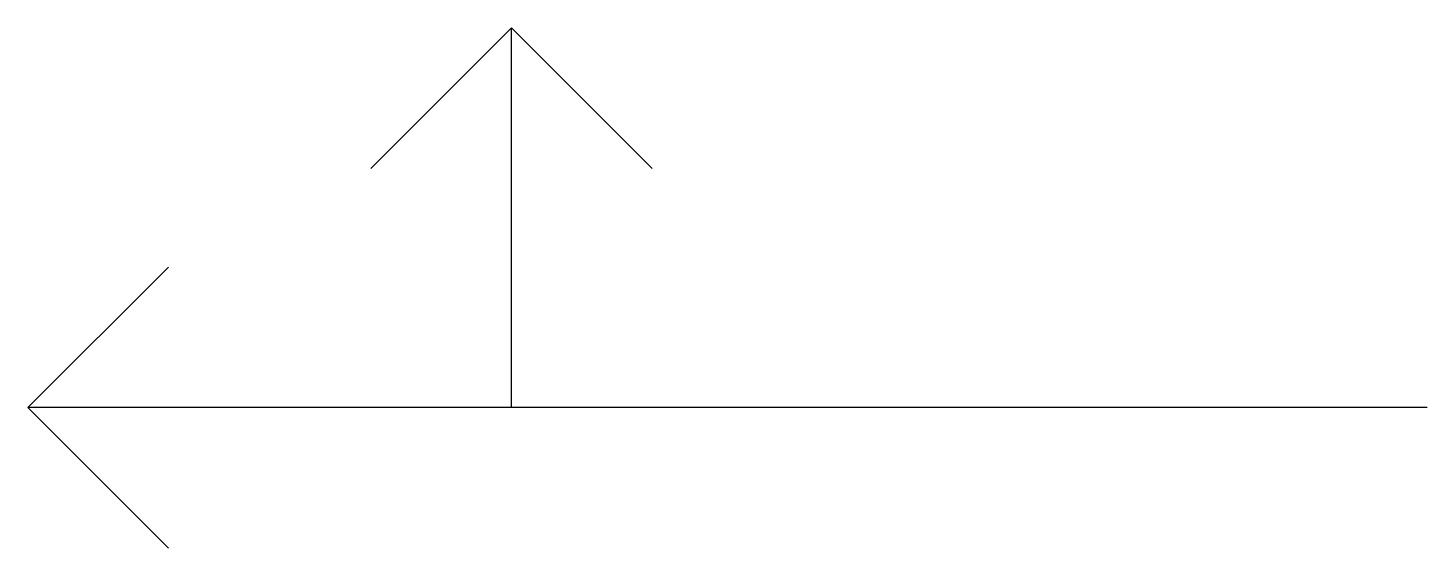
# Model space of a CAD drawing. Header units: millimetres. Extents: x 3152 to 6654, y 1693 to 3778.
# Drawn here: x 6650.135 to 6653.653, y 3776.938 to 3778.247 of the extents above.
import ezdxf

# ---------------------------------------------------------------- set-up
doc = ezdxf.new("R2010")
doc.units = ezdxf.units.MM

msp = doc.modelspace()

# ---------------------------------------------------------------- linework, layer by layer
for p, q in [((6651.3508, 3778.2472), (6650.9973, 3777.8937)), ((6651.3508, 3777.2912), (6651.3508, 3778.2472)), ((6651.3508, 3778.2472), (6651.7044, 3777.8937)), ((6650.1347, 3777.2912), (6650.4882, 3777.6447)), ((6653.6534, 3777.2912), (6650.1347, 3777.2912)), ((6650.1347, 3777.2912), (6650.4882, 3776.9376)), ((6653.6534, 3777.2912), (6651.3508, 3777.2912))]:
    msp.add_line(p, q)

doc.saveas('drawing.dxf')
